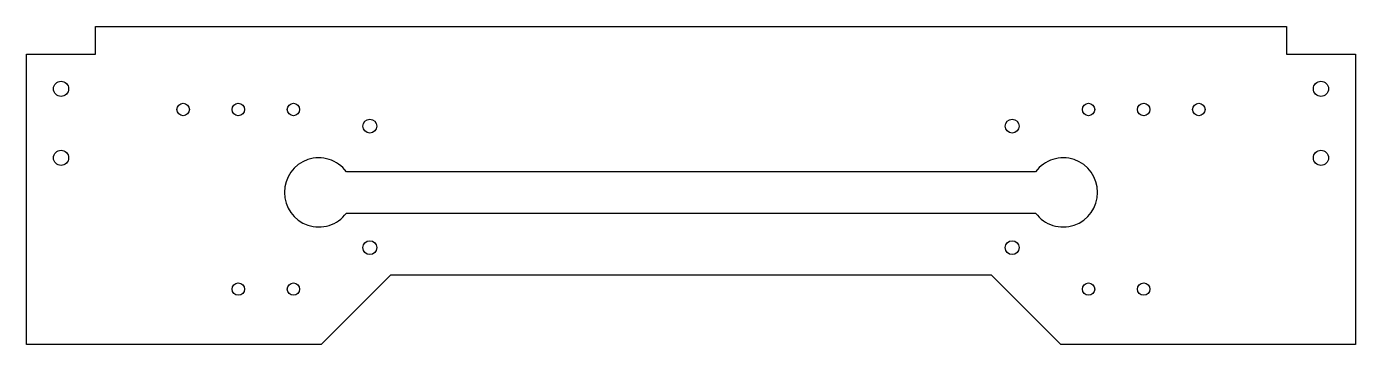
# Model space of a CAD drawing. Header units: millimetres. Extents: x -482 to 0, y -115 to 0.
import ezdxf

# ---------------------------------------------------------------- set-up
doc = ezdxf.new("R2010")
doc.units = ezdxf.units.MM
doc.layers.get('0').update_dxf_attribs({"linetype": 'CONTINUOUS'})

msp = doc.modelspace()

# ---------------------------------------------------------------- linework, layer by layer
msp.add_lwpolyline([(-457, -10), (-457, 0), (-25, 0), (-25, -10), (0, -10), (0, -115), (-106.8, -115), (-132, -90), (-350, -90), (-375.2, -115), (-482, -115), (-482, -10)], close=True)
msp.add_lwpolyline([(-116, -52.5), (-366, -52.5, 3), (-366, -67.5), (-116, -67.5, 3)], format="xyb", close=True)
for centre, radius in [((-469.5, -22.5), 2.75), ((-12.5, -22.5), 2.75), ((-425.2, -30), 2.25), ((-405.2, -30), 2.25), ((-385.2, -30), 2.25), ((-96.8, -30), 2.25), ((-76.8, -30), 2.25), ((-56.8, -30), 2.25), ((-357.5, -36), 2.5), ((-124.5, -36), 2.5), ((-469.5, -47.5), 2.75), ((-12.5, -47.5), 2.75), ((-357.5, -80), 2.5), ((-124.5, -80), 2.5), ((-405.2, -95), 2.25), ((-385.2, -95), 2.25), ((-96.8, -95), 2.25), ((-76.8, -95), 2.25)]:
    msp.add_circle(centre, radius)

doc.saveas('drawing.dxf')
